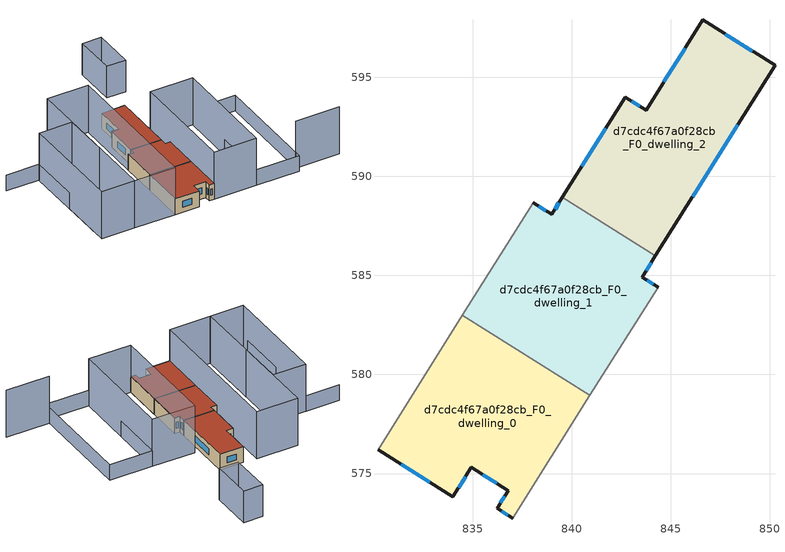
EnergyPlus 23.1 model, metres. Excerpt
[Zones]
d7cdc4f67a0f28cb_F0_dwelling_0
 floor ground (EU_floor_Construction): 840.92,578.94 837.02,572.75 836.23,573.24 836.8,574.14 834.94,575.3 834.01,573.83 830.23,576.2 834.49,582.99 z0
 wall outside (EU_wall_Construction): 830.23,576.2 834.01,573.83 834.94,575.3 836.8,574.14 836.23,573.24 837.02,572.75 z0:3
 wall adiabatic (EU_wall_Construction): 834.49,582.99 830.23,576.2 / 837.02,572.75 840.92,578.94 z0:3
 wall to d7cdc4f67a0f28cb_F0_dwelling_1 (EU_wall_Construction): 840.92,578.94 834.49,582.99 z0:3
 window (EU_Window_Construction): 835.52,574.94 836.22,574.5 / 834.3,574.29 834.65,574.84 / 831.41,575.46 832.83,574.57 / 836.48,573.09 836.78,572.9 / 836.62,573.86 836.41,573.52 z0.93:2.07
 roof outside (EU_roof_Construction): 837.02,572.75 840.92,578.94 834.49,582.99 830.23,576.2 834.01,573.83 834.94,575.3 836.8,574.14 836.23,573.24 z3
d7cdc4f67a0f28cb_F0_dwelling_1
 floor ground (EU_floor_Construction): 844.23,585.98 843.56,584.91 844.36,584.41 840.92,578.94 834.49,582.99 838.06,588.67 838.99,588.08 839.53,588.94 z0
 wall outside (EU_wall_Construction): 839.53,588.94 838.99,588.08 838.06,588.67 / 844.36,584.41 843.56,584.91 844.23,585.98 z0:3
 wall adiabatic (EU_wall_Construction): 838.06,588.67 834.49,582.99 / 840.92,578.94 844.36,584.41 z0:3
 wall to d7cdc4f67a0f28cb_F0_dwelling_2 (EU_wall_Construction): 844.23,585.98 839.53,588.94 z0:3
 window (EU_Window_Construction): 838.7,588.27 838.35,588.49 / 839.36,588.67 839.16,588.35 / 843.76,585.25 844.02,585.65 / 844.11,584.56 843.81,584.75 z0.93:2.07
 roof outside (EU_roof_Construction): 840.92,578.94 844.36,584.41 843.56,584.91 844.23,585.98 839.53,588.94 838.99,588.08 838.06,588.67 834.49,582.99 z3
d7cdc4f67a0f28cb_F0_dwelling_2
 floor ground (EU_floor_Construction): 850.27,595.61 844.23,585.98 839.53,588.94 842.71,594 843.76,593.35 846.62,597.9 z0
 wall outside (EU_wall_Construction): 844.23,585.98 850.27,595.61 846.62,597.9 843.76,593.35 842.71,594 839.53,588.94 z0:3
 window (EU_Window_Construction): 846.11,588.98 848.38,592.61 / 841.72,592.43 840.52,590.52 / 843.43,593.55 843.04,593.8 / 845.73,596.48 844.65,594.76 / 849.13,596.32 847.75,597.18 z0.93:2.07
 roof outside (EU_roof_Construction): 844.23,585.98 850.27,595.61 846.62,597.9 843.76,593.35 842.71,594 839.53,588.94 z3
shading: 857.63,561.06 850.87,565.31 / 854.28,585.57 843.62,568.6 / 843.62,568.6 837.02,572.75 / 837.02,572.75 847.68,589.71 / 847.68,589.71 854.28,585.57 / 823.88,580.17 838.33,603.3 / 838.33,603.3 844.71,599.31 / 844.71,599.31 830.26,576.18 / 830.26,576.18 823.88,580.17 / 818.75,583.36 829.01,599.95 / 829.01,599.95 834.19,596.75 / 834.19,596.75 823.93,580.15 / 823.93,580.15 818.75,583.36 z0:9; 823.84,603.18 829.02,599.98 / 829.02,599.98 819.46,584.52 / 843.63,568.62 854.28,585.57 / 854.28,585.57 860.97,581.37 / 860.97,581.37 850.32,564.42 / 850.32,564.42 843.63,568.62 z0:3; 861.83,605.87 857.81,599.4 / 857.81,599.4 854.86,601.23 / 854.86,601.23 858.88,607.71 / 858.88,607.71 861.83,605.87 z0:6
[Building]
EU S2 Campaign: North Axis=0; Terrain=City; Solar Distribution=FullExterior
[Site:Location]
Montreal-Trudeau.Intl.AP: Latitude=45.4667; Longitude=-73.75; Time Zone=-5; Elevation=36
[SizingPeriod:WeatherFileDays]
AnnualSizingPeriod: Begin Month=1; Begin Day of Month=1; End Month=12; End Day of Month=31; Day of Week for Start Day=Monday; Use Weather File Daylight Saving Period=No; Use Weather File Rain and Snow Indicators=No
[MATERIAL]
EU_InternalMass_Material: Roughness=MediumRough; Thickness=0.1; Conductivity=1; Density=1800; Specific Heat=900; Thermal Absorptance=0.9; Solar Absorptance=0.7; Visible Absorptance=0.7
[MATERIAL:NOMASS] Roughness=MediumRough; Thermal Absorptance=0.9; Solar Absorptance=0.7; Visible Absorptance=0.7
Name | Thermal Resistance
EU_wall_NoMass; EU_floor_NoMass | 1.36485
EU_roof_NoMass | 2.55992
[WINDOWMATERIAL:SIMPLEGLAZINGSYSTEM]
EU_Window_SimpleGlazing: UFactor=3.92339; Solar Heat Gain Coefficient=0.8; Visible Transmittance=0.8
[CONSTRUCTION]
EU_wall_Construction: EU_wall_NoMass
EU_roof_Construction: EU_roof_NoMass
EU_floor_Construction: EU_floor_NoMass
EU_Window_Construction: EU_Window_SimpleGlazing
EU_InternalMass_Construction: EU_InternalMass_Material
[ZONE] Type=1; Multiplier=1; Ceiling Height=autocalculate; Floor Area=autocalculate; Part of Total Floor Area=Yes
Name | Volume
d7cdc4f67a0f28cb_F0_dwelling_0; d7cdc4f67a0f28cb_F0_dwelling_1 | 169.117
d7cdc4f67a0f28cb_F0_dwelling_2 | 169.111
[INTERNALMASS] Construction=EU_InternalMass_Construction
Name | Zone or ZoneList | Surface Area
d7cdc4f67a0f28cb_F0_dwelling_0_EU_InternalMass | d7cdc4f67a0f28cb_F0_dwelling_0 | 56.3721
d7cdc4f67a0f28cb_F0_dwelling_1_EU_InternalMass | d7cdc4f67a0f28cb_F0_dwelling_1 | 56.3727
d7cdc4f67a0f28cb_F0_dwelling_2_EU_InternalMass | d7cdc4f67a0f28cb_F0_dwelling_2 | 56.3704
[OTHEREQUIPMENT] Fuel Type=Electricity; Design Level Calculation Method=Watts/Area; Power per Zone Floor Area=1; Fraction Latent=0; Fraction Radiant=0; Fraction Lost=0; Carbon Dioxide Generation Rate=0; EndUse Subcategory=EU_Step8_InternalGains
Name | Zone or ZoneList or Space or SpaceList | Schedule
EU_Step8_InternalGain_d7cdc4f67a0f28cb_F0_dwelling_0_f000 | d7cdc4f67a0f28cb_F0_dwelling_0 | EU_Step8_GainSchedule_d7cdc4f67a0f28cb_F0_dwelling_0_f000
EU_Step8_InternalGain_d7cdc4f67a0f28cb_F0_dwelling_1_f000 | d7cdc4f67a0f28cb_F0_dwelling_1 | EU_Step8_GainSchedule_d7cdc4f67a0f28cb_F0_dwelling_1_f000
EU_Step8_InternalGain_d7cdc4f67a0f28cb_F0_dwelling_2_f000 | d7cdc4f67a0f28cb_F0_dwelling_2 | EU_Step8_GainSchedule_d7cdc4f67a0f28cb_F0_dwelling_2_f000
[ZONEVENTILATION:DESIGNFLOWRATE] Schedule=EU_AlwaysOn; Design Flow Rate Calculation Method=AirChanges/Hour; Air Changes per Hour=0.860309; Ventilation Type=Natural; Fan Pressure Rise=0; Fan Total Efficiency=1; Constant Term Coefficient=1; Temperature Term Coefficient=0; Velocity Term Coefficient=0; Velocity Squared Term Coefficient=0; Minimum Indoor Temperature=-100; Maximum Indoor Temperature=100; Delta Temperature=-100; Minimum Outdoor Temperature=-100; Maximum Outdoor Temperature=100; Maximum Wind Speed=40
Name | Zone or ZoneList or Space or SpaceList
EU_ConstantAir_d7cdc4f67a0f28cb_F0_dwelling_0 | d7cdc4f67a0f28cb_F0_dwelling_0
EU_ConstantAir_d7cdc4f67a0f28cb_F0_dwelling_1 | d7cdc4f67a0f28cb_F0_dwelling_1
EU_ConstantAir_d7cdc4f67a0f28cb_F0_dwelling_2 | d7cdc4f67a0f28cb_F0_dwelling_2
[HVACTEMPLATE:THERMOSTAT] Constant Heating Setpoint=20; Constant Cooling Setpoint=50
EU_HeatOnly_d7cdc4f67a0f28cb_F0_dwelling_0; EU_HeatOnly_d7cdc4f67a0f28cb_F0_dwelling_1; EU_HeatOnly_d7cdc4f67a0f28cb_F0_dwelling_2
[HVACTEMPLATE:ZONE:IDEALLOADSAIRSYSTEM] System Availability Schedule=EU_AlwaysOn; Maximum Heating Supply Air Temperature=50; Minimum Cooling Supply Air Temperature=13; Maximum Heating Supply Air Humidity Ratio=0.0156; Minimum Cooling Supply Air Humidity Ratio=0.0077; Heating Limit=NoLimit; Cooling Limit=NoLimit; Heating Availability Schedule=EU_AlwaysOn; Cooling Availability Schedule=EU_CoolingOff; Dehumidification Control Type=ConstantSensibleHeatRatio; Cooling Sensible Heat Ratio=0.7; Dehumidification Setpoint=60; Humidification Control Type=None; Humidification Setpoint=30; Outdoor Air Method=None; Outdoor Air Flow Rate per Person=0.00944; Outdoor Air Flow Rate per Zone Floor Area=0; Outdoor Air Flow Rate per Zone=0; Demand Controlled Ventilation Type=None; Outdoor Air Economizer Type=NoEconomizer; Heat Recovery Type=None; Sensible Heat Recovery Effectiveness=0.7; Latent Heat Recovery Effectiveness=0.65
Name | Template Thermostat
d7cdc4f67a0f28cb_F0_dwelling_0 | EU_HeatOnly_d7cdc4f67a0f28cb_F0_dwelling_0
d7cdc4f67a0f28cb_F0_dwelling_1 | EU_HeatOnly_d7cdc4f67a0f28cb_F0_dwelling_1
d7cdc4f67a0f28cb_F0_dwelling_2 | EU_HeatOnly_d7cdc4f67a0f28cb_F0_dwelling_2
[SIZING:ZONE] Zone Cooling Design Supply Air Temperature Input Method=SupplyAirTemperature; Zone Cooling Design Supply Air Temperature=13; Zone Heating Design Supply Air Temperature Input Method=SupplyAirTemperature; Zone Heating Design Supply Air Temperature=50; Zone Cooling Design Supply Air Humidity Ratio=0.008; Zone Heating Design Supply Air Humidity Ratio=0.008; Cooling Design Air Flow Method=DesignDay; Cooling Design Air Flow Rate=0; Cooling Minimum Air Flow per Zone Floor Area=0.000762; Cooling Minimum Air Flow=0; Cooling Minimum Air Flow Fraction=0.2; Heating Design Air Flow Method=DesignDay; Heating Design Air Flow Rate=0; Heating Maximum Air Flow per Zone Floor Area=0.002032; Heating Maximum Air Flow=0.141576; Heating Maximum Air Flow Fraction=0.3; Account for Dedicated Outdoor Air System=No; Dedicated Outdoor Air System Control Strategy=NeutralSupplyAir; Dedicated Outdoor Air Low Setpoint Temperature for Design=autosize; Dedicated Outdoor Air High Setpoint Temperature for Design=autosize; Zone Load Sizing Method=Sensible Load Only No Latent Load; Zone Latent Cooling Design Supply Air Humidity Ratio Input Method=HumidityRatioDifference; Zone Cooling Design Supply Air Humidity Ratio Difference=0.005; Zone Latent Heating Design Supply Air Humidity Ratio Input Method=HumidityRatioDifference; Zone Humidification Design Supply Air Humidity Ratio Difference=0.005
d7cdc4f67a0f28cb_F0_dwelling_0; d7cdc4f67a0f28cb_F0_dwelling_1; d7cdc4f67a0f28cb_F0_dwelling_2
[SCHEDULE:CONSTANT]
Name | Hourly Value
EU_AlwaysOn | 1
EU_CoolingOff | 0
[SCHEDULE:FILE] Column Number=1; Rows to Skip at Top=0; Number of Hours of Data=8760; Column Separator=Comma; Interpolate to Timestep=No; Minutes per Item=60; Adjust Schedule for Daylight Savings=Yes
Name | File
EU_Step8_GainSchedule_d7cdc4f67a0f28cb_F0_dwelling_0_f000 | ../../schedules/d7cdc4f67a0f28cb/d7cdc4f67a0f28cb_F0_dwelling_0_f000_gain.csv
EU_Step8_GainSchedule_d7cdc4f67a0f28cb_F0_dwelling_1_f000 | ../../schedules/d7cdc4f67a0f28cb/d7cdc4f67a0f28cb_F0_dwelling_1_f000_gain.csv
EU_Step8_GainSchedule_d7cdc4f67a0f28cb_F0_dwelling_2_f000 | ../../schedules/d7cdc4f67a0f28cb/d7cdc4f67a0f28cb_F0_dwelling_2_f000_gain.csv
